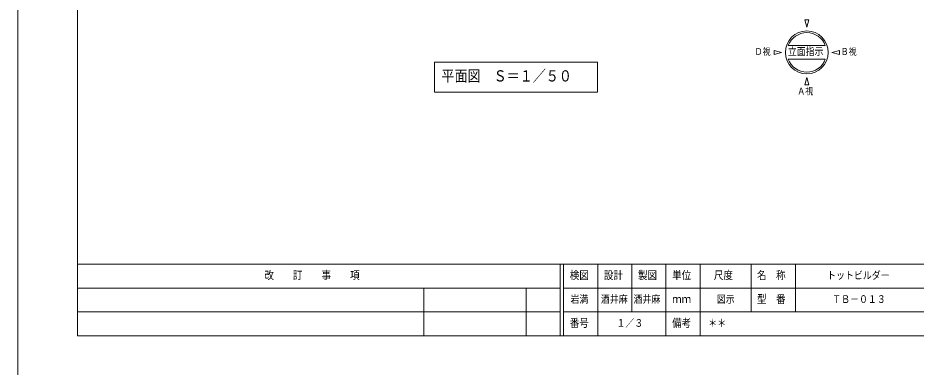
# Model space of a CAD drawing. Units: millimetres on the paper, scale 1:50. Extents: x 0 to 420, y -297 to 594.
# Drawn here: x 0 to 263.3, y 302.9 to 405.2 of the extents above; entities that cross this region are included whole.
import ezdxf
from ezdxf.enums import TextEntityAlignment as Align

# ---------------------------------------------------------------- set-up
doc = ezdxf.new("R2010")
doc.units = ezdxf.units.MM
doc.layers.add('DEFPOINTS_4', color=7, linetype='Continuous', lineweight=9)
doc.layers.add('LY_1', color=7, linetype='Continuous', lineweight=9)
doc.styles.add('ＭＳ ゴシック', font='')
doc.styles.get('ＭＳ ゴシック').set_extended_font_data('MS Gothic')

msp = doc.modelspace()

# ---------------------------------------------------------------- linework, layer by layer
at = {"layer": 'DEFPOINTS_4'}
msp.add_line((0, 594), (0, 297), dxfattribs=at)
at = {"layer": 'LY_1'}
for p, q in [((17.5, 579), (17.5, 312)), ((17.5, 333), (402.5, 333)), ((159, 333), (159, 312)), ((160, 333), (160, 312)), ((170, 333), (170, 319)), ((180, 333), (180, 319)), ((190, 333), (190, 312)), ((200, 333), (200, 319)), ((215, 333), (215, 319)), ((215, 326), (332.5, 326)), ((160, 319), (402.5, 319)), ((200, 319), (200, 312)), ((17.5, 312), (402.5, 312))]:
    msp.add_line(p, q, dxfattribs=at)
at = {"layer": 'LY_1', "lineweight": 18}
for p, q in [((225.866, 397.108), (236.725, 397.108)), ((225.866, 393.108), (236.725, 393.108)), ((169.946, 392.229), (122.146, 392.229)), ((122.146, 392.229), (122.146, 383.429)), ((169.946, 383.429), (169.946, 392.229)), ((122.146, 383.429), (169.946, 383.429)), ((228, 333), (228, 319)), ((17.5, 326), (159, 326)), ((119, 326), (119, 312)), ((149, 326), (149, 312)), ((160, 326), (215, 326)), ((17.5, 319), (159, 319)), ((170, 319), (170, 312))]:
    msp.add_line(p, q, dxfattribs=at)
for start, end in [(20.22325, 159.77675), (200.22325, 339.77675)]:
    msp.add_arc((231.296, 395.108), 5.786, start, end, dxfattribs=at)

# ---------------------------------------------------------------- texts
at = {"layer": 'LY_1', "style": 'ＭＳ ゴシック', "width": 0.85}
for s, height, p in [('立面指示', 2.199, (225.712, 393.608)), ('平面図\u3000Ｓ＝１／５０', 3.299, (124.171, 385.579)), ('改\u3000\u3000訂\u3000\u3000事\u3000\u3000項', 2.346, (72.25, 327.9)), ('検図', 2.346, (161.8, 327.9)), ('設計', 2.346, (171.8, 327.9)), ('製図', 2.346, (181.8, 327.9)), ('単位', 2.346, (191.8, 327.9)), ('尺度', 2.346, (204.05, 327.9)), ('名\u3000称', 2.346, (216.7, 327.9)), ('トットビルダー', 2.199, (237.25, 328)), ('岩満', 2.199, (162, 321)), ('酒井麻', 2.199, (170.917, 321)), ('酒井麻', 2.199, (180.5, 321)), ('図示', 2.199, (204.917, 321)), ('型\u3000番', 2.346, (216.7, 320.9)), ('ＴＢ－０１３', 2.199, (238.75, 321)), ('ｍｍ', 2.346, (191.8, 320.9)), ('番号', 2.346, (161.8, 313.9)), ('１／３', 2.199, (175.5, 314)), ('備考', 2.346, (191.8, 313.9)), ('＊＊', 2.199, (202.417, 314))]:
    msp.add_text(s, height=height, dxfattribs=at).set_placement(p, align=Align.BOTTOM_LEFT)

# ---------------------------------------------------------------- wipeouts: each hides what was drawn before it
for points in [[(230.717, 404.654), (231.874, 404.654), (231.296, 402.494)], [(240.841, 395.687), (240.841, 394.529), (238.681, 395.108)], [(231.874, 385.562), (230.717, 385.562), (231.296, 387.722)]]:
    msp.add_wipeout(points)

# ---------------------------------------------------------------- next in the draw order: linework, layer by layer
at = {"layer": 'LY_1', "lineweight": 18}
for p, q in [((231.296, 402.494), (230.717, 404.654)), ((231.874, 404.654), (230.717, 404.654)), ((231.874, 404.654), (231.296, 402.494)), ((238.681, 395.108), (240.841, 395.687)), ((240.841, 394.529), (238.681, 395.108)), ((240.841, 394.529), (240.841, 395.687)), ((230.717, 385.562), (231.296, 387.722)), ((231.296, 387.722), (231.874, 385.562)), ((230.717, 385.562), (231.874, 385.562))]:
    msp.add_line(p, q, dxfattribs=at)
for points in [[(230.717, 404.654), (231.874, 404.654), (231.296, 402.494)], [(240.841, 395.687), (240.841, 394.529), (238.681, 395.108)], [(231.874, 385.562), (230.717, 385.562), (231.296, 387.722)]]:
    msp.add_lwpolyline(points, close=True, dxfattribs=at)
at = {"layer": 'LY_1'}
msp.add_circle((231.296, 395.108), 6.286, dxfattribs=at)

# ---------------------------------------------------------------- next in the draw order: texts
at = {"layer": 'LY_1', "style": 'ＭＳ ゴシック', "width": 0.85}
for s, p in [('Ｂ視', (241.201, 393.758)), ('Ａ視', (228.496, 382.152))]:
    msp.add_text(s, height=1.979, dxfattribs=at).set_placement(p, align=Align.BOTTOM_LEFT)

# ---------------------------------------------------------------- next in the draw order: wipeouts: each hides what was drawn before it
msp.add_wipeout([(221.75, 395.687), (221.75, 394.529), (223.91, 395.108)])

# ---------------------------------------------------------------- next in the draw order: linework, layer by layer
at = {"layer": 'LY_1', "lineweight": 18}
for p, q in [((223.91, 395.108), (221.75, 395.687)), ((221.75, 394.529), (221.75, 395.687)), ((221.75, 394.529), (223.91, 395.108))]:
    msp.add_line(p, q, dxfattribs=at)
msp.add_lwpolyline([(221.75, 395.687), (221.75, 394.529), (223.91, 395.108)], close=True, dxfattribs=at)

# ---------------------------------------------------------------- next in the draw order: texts
at = {"layer": 'LY_1', "style": 'ＭＳ ゴシック', "width": 0.85}
msp.add_text('Ｄ視', height=1.979, dxfattribs=at).set_placement((215.99, 393.758), align=Align.BOTTOM_LEFT)

doc.saveas('drawing.dxf')
